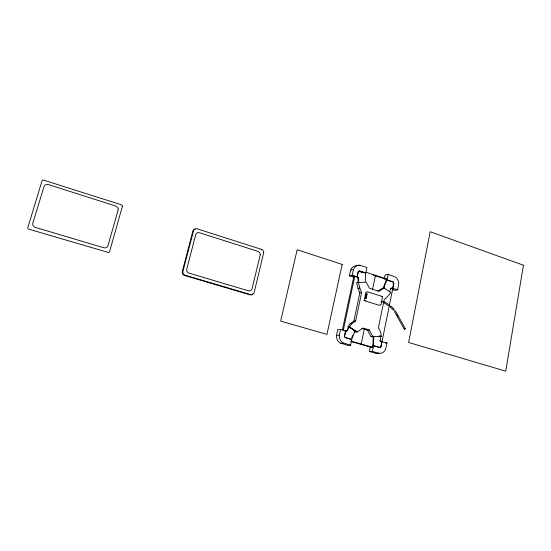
<?xml version="1.0" encoding="UTF-8"?>
<svg xmlns="http://www.w3.org/2000/svg" width="551" height="551" viewBox="0 0 551 551"><rect width="100%" height="100%" fill="white"/><g stroke="black" fill="none" stroke-linecap="round" stroke-linejoin="round"><path stroke-width="0.83" d="M336.482 335.352L336.475 336.42A7.742 6.874 85.6 0 0 339.995 342.915L347.674 345.325L350.567 345.208L351.786 339.444L345.312 337.522A1.825 1.619 85.5 0 1 344.623 336.096L345.711 330.896L340.552 329.388L337.722 329.608L336.482 335.352L339.313 335.173L340.552 329.388M339.313 335.173L339.306 336.248A7.797 6.908 85.5 0 0 342.846 342.791L350.567 345.208M372.869 345.752L373.206 336.227M373.778 336.193L373.433 345.732L379.88 347.488A1.798 1.557 85.9 0 0 381.01 346.613L392.739 288.807M365.258 281.527L365.637 273.014L359.307 271.009A1.784 1.57 77.9 0 0 358.164 271.829L357.076 276.85A1.901 1.674 78.5 0 1 358.556 278.069L358.687 282.573M394.413 311.508L404.282 329.209L404.971 329.002L405.309 328.685L395.349 310.84M404.31 329.236L405.309 328.685M370.692 347.233L372.435 347.178L372.724 345.752L373.578 345.725L379.742 347.502A1.798 1.557 85.9 0 0 380.865 346.613L381.912 341.51A1.901 1.653 85.3 0 1 380.452 340.339L379.88 340.366M392.45 289.151L393.641 288.965L391.947 288.421L392.815 288.283L393.8 283.331A1.756 1.515 79.4 0 0 393.145 281.947L387.022 279.901L386.161 280.053L386.437 278.682L384.674 278.999M382.346 341.882L381.196 341.544L386.995 342.949L385.459 349.548A7.673 6.66 85.9 0 1 379.976 353.384L376.119 353.418L369.397 351.504L370.396 346.641M392.147 289.544L394.55 290.322L397.657 289.84L398.759 283.338A7.5 6.467 79.4 0 0 395.411 277.001L388.145 274.405L385.087 274.99L384.288 278.889M380.934 304.648L382.566 296.658M369.397 351.504L372.407 351.442L373.578 345.725M387.022 279.901L388.145 274.405M361.194 344.086L364.335 328.995M372.517 289.585L375.479 275.328M381.361 336.303L372.848 336.585L369.308 329.932L362.971 328.059L357.179 331.991L349.554 326.936L347.798 327.08L350.14 323.692L353.873 321.102L359.831 292.891L358.04 288.421L356.587 282.436L366.229 282.243L369.432 288.228L379.088 291.3L384.15 287.987L390.9 292.491L387.387 296.837L384.137 299.689L378.42 327.728L380.645 332.053L381.361 336.303L380.121 336.372M349.554 326.936L351.91 323.533L355.657 320.93L361.621 292.609L359.824 288.111L358.364 282.105M380.741 304.965L378.874 305.199L364.156 300.626L365.926 292.195L367.744 291.906M354.135 277.125L352.964 276.754L354.63 276.416L357.213 276.822L358.302 271.801A1.784 1.57 77.9 0 1 359.445 270.982L365.774 272.986L366.945 267.442L359.362 265.169A7.624 6.702 77.9 0 0 353.776 268.688L352.158 275.197L349.293 275.782L350.897 269.322A7.576 6.667 77.9 0 1 356.463 265.816L360.189 265.224M342.357 330.097L353.935 275.927M343.342 330.021L354.748 276.561M386.299 280.025L383.372 287.615L383.944 287.519L386.878 279.922L393.001 281.967A1.756 1.515 79.4 0 1 393.655 283.352L392.67 288.311A1.867 1.612 80.1 0 0 390.962 288.483L390.383 288.579M351.724 337.887L352.654 335.504M354.754 331.495L351.648 339.45L345.174 337.529A1.825 1.619 85.5 0 1 344.492 336.103L345.573 330.903A1.935 1.715 84.7 0 0 347.392 330.676L349.21 326.95L355.126 330.724L354.203 331.53M389.35 291.865L390.962 288.483M383.351 288.752L383.944 287.519M345.188 331.013A1.935 1.715 84.7 0 0 346.848 330.717L348.673 326.991M355.939 331.516L356.098 331.206L355.085 331.578L355.939 331.516L349.871 327.487L349.024 327.556M377.876 291.176L382.291 288.29L384.15 287.987M350.484 270.224L353.356 269.604M356.531 276.96A1.901 1.674 78.5 0 1 358.012 278.172L358.556 278.069M358.04 288.421L359.824 288.111M392.932 283.565L393.8 283.414M359.831 292.891L361.621 292.609M366.387 294.151L366.959 294.062L366.071 298.311L365.499 298.394M381.216 296.727L382.456 296.548M364.156 300.626L365.974 300.371M353.873 321.102L355.657 320.93M350.14 323.692L351.91 323.533M345.711 330.896L343.7 330.607M346.848 330.717L347.392 330.676M361.952 328.43L367.483 330.063L369.308 329.932M357.179 331.991L355.388 332.115L354.011 331.199M367.483 330.063L371.009 336.689L372.848 336.585M379.742 336.138L380.321 336.11L380.452 340.339M373.234 337.109L373.805 337.074M350.966 339.485L351.786 339.444M340.752 343.349L343.604 343.225M385.459 343.011L386.995 342.949M371.009 336.689L373.557 336.606M380.321 346.558L380.899 346.538M378.682 336.131L380.321 336.11M376.119 353.418L376.932 353.432A7.618 6.633 86 0 0 378.902 353.005M372.407 351.442L379.164 353.363M351.145 341.2L372.476 347.33M350.966 341.482L371.443 347.364M367.958 291.947L382.58 296.562M352.158 275.197L357.213 276.822M392.815 288.283L397.657 289.84M349.293 275.782L354.314 277.394M365.94 272.222L386.354 278.875M373.082 275.08L385.307 279.061M360.45 271.622L362.765 272.373M360.313 271.65L362.627 272.401M381.065 301.631L382.256 302.058M384.495 301.776L389.578 304.944M383.999 302.823L388.903 305.881M391.176 306.28L394.048 309.214M390.37 307.1L393.152 309.938M358.012 278.172L358.143 282.67M382.477 301.521A31.93 27.853 84.5 0 1 384.247 302.299M389.757 305.826A31.93 27.853 84.5 0 1 390.769 306.687M393.6 309.579A31.93 27.853 84.5 0 1 394.468 310.633M397.161 314.628A31.93 27.853 84.5 0 1 398.146 316.474M381.34 341.537A1.901 1.646 85.3 0 1 381.03 341.482M380.741 341.365A1.901 1.646 85.3 0 1 380.465 341.186M380.121 340.821A1.901 1.646 85.3 0 1 379.949 340.525M390.907 288.269A1.867 1.612 80.1 0 1 392.092 288.4M195.261 229.044A3.52 3.34 58.4 0 0 192.933 230.848L182.195 271.877A3.547 3.423 66.3 0 0 183.869 275.245L250.45 294.937A3.437 3.216 78.5 0 0 252.757 293.855M261.043 249.755A3.402 3.148 71.1 0 1 261.332 249.927M263.729 252.544L254.094 292.829A3.444 3.223 78.5 0 1 251.249 294.771L184.523 275.025A3.554 3.437 66.4 0 1 182.842 271.643L193.601 230.518A3.533 3.347 58.5 0 1 196.617 228.651L261.863 249.479A3.409 3.154 71.1 0 1 263.729 252.544M122.46 206.095L109.546 251.752L108.767 252.585L28.59 229.12L27.646 228.259L42.034 180.735L42.909 179.915L121.53 204.82L122.46 206.095M523.45 265.217L505.749 371.167L408.622 342.46L430.2 231.716L523.45 265.217M366.346 294.007L365.389 298.559L366.112 298.456L367.069 293.897L366.346 294.007M366.429 294.282L365.602 298.236L366.429 294.282M342.171 264.411L326.936 334.402L280.666 321.109L297.161 249.741L342.171 264.411M260.224 254.906L252 289.013A3.444 3.23 77.5 0 1 248.818 290.928L188.635 273.014A3.547 3.416 66.5 0 1 186.651 269.467L195.77 234.457A3.526 3.34 59.7 0 1 199.131 232.612L258.357 251.49A3.416 3.168 71.2 0 1 260.224 254.906M118.176 209.835L107.913 245.918A3.767 3.637 26.8 0 1 104.194 247.881L34.933 227.26A4.002 3.754 14.1 0 1 32.716 223.424L44.114 186.334A3.96 3.678 21.1 0 1 48.047 184.461L116.096 206.15A3.74 3.554 33.6 0 1 118.176 209.835"/></g></svg>
